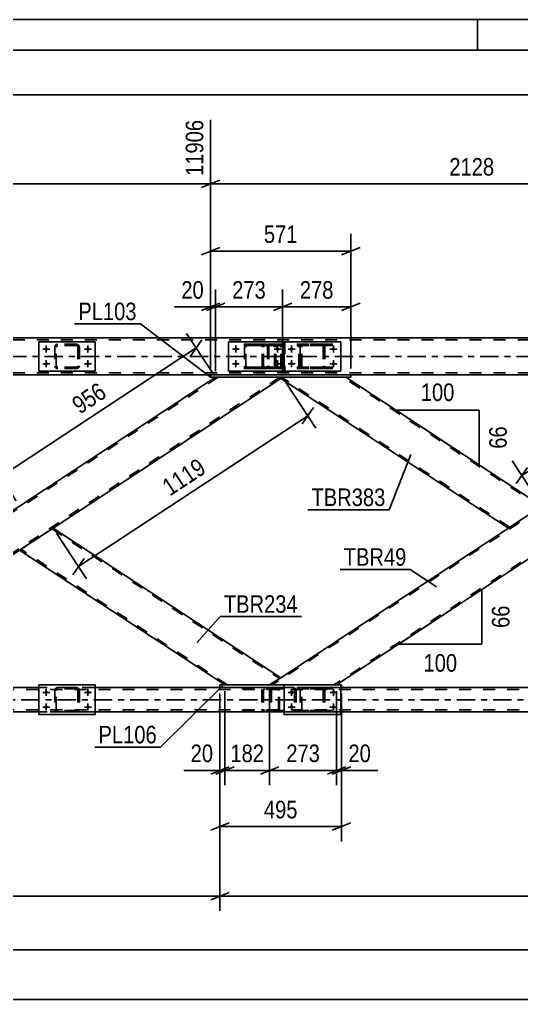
# Model space of a CAD drawing. Header units: millimetres. Extents: x -834 to 355, y -855 to -14.
# Drawn here: x -349.6 to -267.8, y -174.2 to -14.3 of the extents above; entities that cross this region are included whole.
import ezdxf

# ---------------------------------------------------------------- set-up
doc = ezdxf.new("R2010")
doc.units = ezdxf.units.MM
doc.linetypes.add('DXK_LINE_DOT2', pattern=[3.9198, 1.9599, -1.9599])
doc.linetypes.add('DXK_LINE_DOT3', pattern=[5.9187, 2.979, -0.9799, 0.9799, -0.9799])
doc.styles.add('Arial Narrow', font='ARIALN.TTF', dxfattribs={"height": 0.2})

# ---------------------------------------------------------------- blocks, each defined once
blk = doc.blocks.new('Unknown-570384938-1134')
at = {"color": 5, "linetype": 'Continuous'}
for p, q in [((355.05, -14.33), (-833.95, -14.33)), ((-274.95, -19.33), (-274.95, -14.33)), ((350.05, -19.33), (-828.95, -19.33))]:
    blk.add_line(p, q, dxfattribs=at)
blk = doc.blocks.new('Bolt-570384938-11716 - 11708')
at = {"linetype": 'Continuous'}
for points in [[(-314.36, -67.79, -1), (-314.36, -68.35, -1)], [(-307.56, -67.79, -1), (-307.56, -68.35, -1)], [(-314.36, -70.19, -1), (-314.36, -70.75, -1)], [(-307.56, -70.19, -1), (-307.56, -70.75, -1)]]:
    blk.add_hatch(color=1, dxfattribs=at).paths.add_polyline_path(points)
at = {"color": 1, "linetype": 'Continuous'}
for p, q in [((-314.92, -68.07), (-313.8, -68.07)), ((-314.36, -68.63), (-314.36, -67.51)), ((-308.12, -68.07), (-307, -68.07)), ((-307.56, -68.63), (-307.56, -67.51)), ((-314.36, -71.03), (-314.36, -69.91)), ((-307.56, -71.03), (-307.56, -69.91)), ((-314.92, -70.47), (-313.8, -70.47)), ((-308.12, -70.47), (-307, -70.47))]:
    blk.add_line(p, q, dxfattribs=at)
blk = doc.blocks.new('Part-570384938-11855 - 11708')
at = {"color": 7, "linetype": 'DXK_LINE_DOT2'}
for p, q in [((-343.87, -67.75), (-343.84, -67.57)), ((-343.84, -67.57), (-343.87, -67.75)), ((-343.87, -67.75), (-343.87, -70.79)), ((-343.63, -67.75), (-343.62, -67.66)), ((-343.63, -70.79), (-343.63, -67.75)), ((-343.62, -67.66), (-343.56, -67.58)), ((-343.58, -67.31), (-343.39, -67.27)), ((-343.39, -67.27), (-343.58, -67.31)), ((-343.56, -67.58), (-343.49, -67.53)), ((-343.49, -67.53), (-343.39, -67.51)), ((-340.35, -67.27), (-343.39, -67.27)), ((-340.35, -67.51), (-343.39, -67.51)), ((-340.35, -67.27), (-340.17, -67.31)), ((-340.17, -67.31), (-340.35, -67.27)), ((-340.35, -67.51), (-340.26, -67.53)), ((-340.26, -67.53), (-340.18, -67.58)), ((-340.18, -67.58), (-340.13, -67.66)), ((-340.13, -67.66), (-340.11, -67.75)), ((-340.11, -67.75), (-340.11, -70.79)), ((-339.91, -67.57), (-339.87, -67.75)), ((-339.87, -67.75), (-339.91, -67.57)), ((-339.87, -67.75), (-339.87, -70.79)), ((-343.84, -70.97), (-343.87, -70.79)), ((-343.87, -70.79), (-343.84, -70.97)), ((-343.62, -70.88), (-343.63, -70.79)), ((-343.56, -70.96), (-343.62, -70.88)), ((-343.39, -71.27), (-343.58, -71.23)), ((-343.58, -71.23), (-343.39, -71.27)), ((-343.49, -71.01), (-343.56, -70.96)), ((-343.39, -71.03), (-343.49, -71.01)), ((-340.35, -71.03), (-343.39, -71.03)), ((-340.35, -71.27), (-343.39, -71.27)), ((-340.26, -71.01), (-340.35, -71.03)), ((-340.17, -71.23), (-340.35, -71.27)), ((-340.35, -71.27), (-340.17, -71.23)), ((-340.18, -70.96), (-340.26, -71.01)), ((-340.13, -70.88), (-340.18, -70.96)), ((-340.11, -70.79), (-340.13, -70.88)), ((-339.87, -70.79), (-339.91, -70.97)), ((-339.91, -70.97), (-339.87, -70.79))]:
    blk.add_line(p, q, dxfattribs=at)
at = {"color": 7, "linetype": 'DXK_LINE_DOT3'}
blk.add_line((-341.87, -69.27), (-341.87, -69.27), dxfattribs=at)
at = {"color": 7, "linetype": 'DXK_LINE_DOT2'}
for centre, start, end in [((-343.39, -67.75), 112.5, 157.5), ((-343.39, -67.75), 112.5, 157.5), ((-340.35, -67.75), 22.5, 67.5), ((-340.35, -67.75), 22.5, 67.5), ((-343.39, -70.79), 202.5, 247.5), ((-343.39, -70.79), 202.5, 247.5), ((-340.35, -70.79), 292.5, 337.5), ((-340.35, -70.79), 292.5, 337.5)]:
    blk.add_arc(centre, 0.48, start, end, dxfattribs=at)
blk = doc.blocks.new('Bolt-570384938-11729 - 11708')
at = {"linetype": 'Continuous'}
for points in [[(-305.27, -123.79, -1), (-305.27, -124.35, -1)], [(-298.47, -123.79, -1), (-298.47, -124.35, -1)], [(-305.27, -126.19, -1), (-305.27, -126.75, -1)], [(-298.47, -126.19, -1), (-298.47, -126.75, -1)]]:
    blk.add_hatch(color=1, dxfattribs=at).paths.add_polyline_path(points)
at = {"color": 1, "linetype": 'Continuous'}
for p, q in [((-305.83, -124.07), (-304.71, -124.07)), ((-305.27, -124.63), (-305.27, -123.51)), ((-299.03, -124.07), (-297.91, -124.07)), ((-298.47, -124.63), (-298.47, -123.51)), ((-305.27, -127.03), (-305.27, -125.91)), ((-298.47, -127.03), (-298.47, -125.91)), ((-305.83, -126.47), (-304.71, -126.47)), ((-299.03, -126.47), (-297.91, -126.47))]:
    blk.add_line(p, q, dxfattribs=at)
blk = doc.blocks.new('Bolt-570384938-11730 - 11708')
at = {"linetype": 'Continuous'}
for points in [[(-305.27, -67.79, -1), (-305.27, -68.35, -1)], [(-298.47, -67.79, -1), (-298.47, -68.35, -1)], [(-305.27, -70.19, -1), (-305.27, -70.75, -1)], [(-298.47, -70.19, -1), (-298.47, -70.75, -1)]]:
    blk.add_hatch(color=1, dxfattribs=at).paths.add_polyline_path(points)
at = {"color": 1, "linetype": 'Continuous'}
for p, q in [((-305.83, -68.07), (-304.71, -68.07)), ((-305.27, -68.63), (-305.27, -67.51)), ((-299.03, -68.07), (-297.91, -68.07)), ((-298.47, -68.63), (-298.47, -67.51)), ((-305.27, -71.03), (-305.27, -69.91)), ((-298.47, -71.03), (-298.47, -69.91)), ((-305.83, -70.47), (-304.71, -70.47)), ((-299.03, -70.47), (-297.91, -70.47))]:
    blk.add_line(p, q, dxfattribs=at)
blk = doc.blocks.new('Bolt-570384938-11731 - 11708')
at = {"linetype": 'Continuous'}
for points in [[(-345.27, -123.79, -1), (-345.27, -124.35, -1)], [(-338.47, -123.79, -1), (-338.47, -124.35, -1)], [(-345.27, -126.19, -1), (-345.27, -126.75, -1)], [(-338.47, -126.19, -1), (-338.47, -126.75, -1)]]:
    blk.add_hatch(color=1, dxfattribs=at).paths.add_polyline_path(points)
at = {"color": 1, "linetype": 'Continuous'}
for p, q in [((-345.83, -124.07), (-344.71, -124.07)), ((-345.27, -124.63), (-345.27, -123.51)), ((-339.03, -124.07), (-337.91, -124.07)), ((-338.47, -124.63), (-338.47, -123.51)), ((-345.27, -127.03), (-345.27, -125.91)), ((-338.47, -127.03), (-338.47, -125.91)), ((-345.83, -126.47), (-344.71, -126.47)), ((-339.03, -126.47), (-337.91, -126.47))]:
    blk.add_line(p, q, dxfattribs=at)
blk = doc.blocks.new('Bolt-570384938-11732 - 11708')
at = {"linetype": 'Continuous'}
for points in [[(-345.27, -67.79, -1), (-345.27, -68.35, -1)], [(-338.47, -67.79, -1), (-338.47, -68.35, -1)], [(-345.27, -70.19, -1), (-345.27, -70.75, -1)], [(-338.47, -70.19, -1), (-338.47, -70.75, -1)]]:
    blk.add_hatch(color=1, dxfattribs=at).paths.add_polyline_path(points)
at = {"color": 1, "linetype": 'Continuous'}
for p, q in [((-345.83, -68.07), (-344.71, -68.07)), ((-345.27, -68.63), (-345.27, -67.51)), ((-339.03, -68.07), (-337.91, -68.07)), ((-338.47, -68.63), (-338.47, -67.51)), ((-345.27, -71.03), (-345.27, -69.91)), ((-338.47, -71.03), (-338.47, -69.91)), ((-345.83, -70.47), (-344.71, -70.47)), ((-339.03, -70.47), (-337.91, -70.47))]:
    blk.add_line(p, q, dxfattribs=at)
blk = doc.blocks.new('Part-570384938-12213 - 11708')
at = {"color": 7, "linetype": 'DXK_LINE_DOT2'}
for p, q in [((-317.24, -72.67), (-393.55, -122.87)), ((-307.19, -72.67), (-383.51, -122.87)), ((-306.75, -72.67), (-317.67, -72.67)), ((-306.75, -72.67), (-307.04, -72.86)), ((-349.61, -93.68), (-355.07, -97.27)), ((-344.15, -97.27), (-349.61, -100.86)), ((-393.99, -122.87), (-392.18, -121.68)), ((-383.07, -122.87), (-393.99, -122.87))]:
    blk.add_line(p, q, dxfattribs=at)
at = {"color": 2, "linetype": 'Continuous'}
for p, q in [((-317.67, -72.67), (-349.61, -93.68)), ((-307.04, -72.86), (-344.15, -97.27)), ((-355.07, -97.27), (-392.18, -121.68)), ((-349.61, -100.86), (-383.07, -122.87))]:
    blk.add_line(p, q, dxfattribs=at)
blk = doc.blocks.new('Part-570384938-11823 - 11708')
at = {"color": 7, "linetype": 'DXK_LINE_DOT2'}
for p, q in [((-312.96, -67.75), (-312.92, -67.57)), ((-312.92, -67.57), (-312.96, -67.75)), ((-312.96, -67.75), (-312.96, -70.79)), ((-312.72, -67.75), (-312.7, -67.66)), ((-312.72, -70.79), (-312.72, -67.75)), ((-312.7, -67.66), (-312.65, -67.58)), ((-312.66, -67.31), (-312.48, -67.27)), ((-312.48, -67.27), (-312.66, -67.31)), ((-312.65, -67.58), (-312.57, -67.53)), ((-312.57, -67.53), (-312.48, -67.51)), ((-309.44, -67.27), (-312.48, -67.27)), ((-309.44, -67.51), (-312.48, -67.51)), ((-309.44, -67.27), (-309.25, -67.31)), ((-309.25, -67.31), (-309.44, -67.27)), ((-309.44, -67.51), (-309.34, -67.53)), ((-309.34, -67.53), (-309.27, -67.58)), ((-309.27, -67.58), (-309.21, -67.66)), ((-309.21, -67.66), (-309.2, -67.75)), ((-309.2, -67.75), (-309.2, -70.79)), ((-308.99, -67.57), (-308.96, -67.75)), ((-308.96, -67.75), (-308.99, -67.57)), ((-308.96, -67.75), (-308.96, -70.79)), ((-312.92, -70.97), (-312.96, -70.79)), ((-312.96, -70.79), (-312.92, -70.97)), ((-312.7, -70.88), (-312.72, -70.79)), ((-312.65, -70.96), (-312.7, -70.88)), ((-312.48, -71.27), (-312.66, -71.23)), ((-312.66, -71.23), (-312.48, -71.27)), ((-312.57, -71.01), (-312.65, -70.96)), ((-312.48, -71.03), (-312.57, -71.01)), ((-309.44, -71.03), (-312.48, -71.03)), ((-309.44, -71.27), (-312.48, -71.27)), ((-309.34, -71.01), (-309.44, -71.03)), ((-309.25, -71.23), (-309.44, -71.27)), ((-309.44, -71.27), (-309.25, -71.23)), ((-309.27, -70.96), (-309.34, -71.01)), ((-309.21, -70.88), (-309.27, -70.96)), ((-309.2, -70.79), (-309.21, -70.88)), ((-308.96, -70.79), (-308.99, -70.97)), ((-308.99, -70.97), (-308.96, -70.79))]:
    blk.add_line(p, q, dxfattribs=at)
at = {"color": 7, "linetype": 'DXK_LINE_DOT3'}
blk.add_line((-310.96, -69.27), (-310.96, -69.27), dxfattribs=at)
at = {"color": 7, "linetype": 'DXK_LINE_DOT2'}
for centre, start, end in [((-312.48, -67.75), 112.5, 157.5), ((-312.48, -67.75), 112.5, 157.5), ((-309.44, -67.75), 22.5, 67.5), ((-309.44, -67.75), 22.5, 67.5), ((-312.48, -70.79), 202.5, 247.5), ((-312.48, -70.79), 202.5, 247.5), ((-309.44, -70.79), 292.5, 337.5), ((-309.44, -70.79), 292.5, 337.5)]:
    blk.add_arc(centre, 0.48, start, end, dxfattribs=at)
blk = doc.blocks.new('Part-570384938-11849 - 11708')
at = {"color": 7, "linetype": 'DXK_LINE_DOT2'}
for p, q in [((-303.87, -123.75), (-303.84, -123.57)), ((-303.84, -123.57), (-303.87, -123.75)), ((-303.87, -123.75), (-303.87, -126.79)), ((-303.63, -123.75), (-303.62, -123.66)), ((-303.63, -126.79), (-303.63, -123.75)), ((-303.62, -123.66), (-303.56, -123.58)), ((-303.58, -123.31), (-303.39, -123.27)), ((-303.39, -123.27), (-303.58, -123.31)), ((-303.56, -123.58), (-303.49, -123.53)), ((-303.49, -123.53), (-303.39, -123.51)), ((-300.35, -123.27), (-303.39, -123.27)), ((-300.35, -123.51), (-303.39, -123.51)), ((-300.35, -123.27), (-300.17, -123.31)), ((-300.17, -123.31), (-300.35, -123.27)), ((-300.35, -123.51), (-300.26, -123.53)), ((-300.26, -123.53), (-300.18, -123.58)), ((-300.18, -123.58), (-300.13, -123.66)), ((-300.13, -123.66), (-300.11, -123.75)), ((-300.11, -123.75), (-300.11, -126.79)), ((-299.91, -123.57), (-299.87, -123.75)), ((-299.87, -123.75), (-299.91, -123.57)), ((-299.87, -123.75), (-299.87, -126.79)), ((-303.84, -126.97), (-303.87, -126.79)), ((-303.87, -126.79), (-303.84, -126.97)), ((-303.62, -126.88), (-303.63, -126.79)), ((-303.56, -126.96), (-303.62, -126.88)), ((-303.39, -127.27), (-303.58, -127.23)), ((-303.58, -127.23), (-303.39, -127.27)), ((-303.49, -127.01), (-303.56, -126.96)), ((-303.39, -127.03), (-303.49, -127.01)), ((-300.35, -127.03), (-303.39, -127.03)), ((-300.35, -127.27), (-303.39, -127.27)), ((-300.26, -127.01), (-300.35, -127.03)), ((-300.17, -127.23), (-300.35, -127.27)), ((-300.35, -127.27), (-300.17, -127.23)), ((-300.18, -126.96), (-300.26, -127.01)), ((-300.13, -126.88), (-300.18, -126.96)), ((-300.11, -126.79), (-300.13, -126.88)), ((-299.87, -126.79), (-299.91, -126.97)), ((-299.91, -126.97), (-299.87, -126.79))]:
    blk.add_line(p, q, dxfattribs=at)
at = {"color": 7, "linetype": 'DXK_LINE_DOT3'}
blk.add_line((-301.87, -125.27), (-301.87, -125.27), dxfattribs=at)
at = {"color": 7, "linetype": 'DXK_LINE_DOT2'}
for centre, start, end in [((-303.39, -123.75), 112.5, 157.5), ((-303.39, -123.75), 112.5, 157.5), ((-300.35, -123.75), 22.5, 67.5), ((-300.35, -123.75), 22.5, 67.5), ((-303.39, -126.79), 202.5, 247.5), ((-303.39, -126.79), 202.5, 247.5), ((-300.35, -126.79), 292.5, 337.5), ((-300.35, -126.79), 292.5, 337.5)]:
    blk.add_arc(centre, 0.48, start, end, dxfattribs=at)
blk = doc.blocks.new('Part-570384938-11850 - 11708')
at = {"color": 2, "linetype": 'Continuous'}
for p, q in [((-297.27, -122.87), (-306.47, -122.87)), ((-306.47, -127.67), (-306.47, -122.87)), ((-297.27, -122.87), (-297.27, -127.67)), ((-297.27, -127.67), (-306.47, -127.67))]:
    blk.add_line(p, q, dxfattribs=at)
blk = doc.blocks.new('Part-570384938-11851 - 11708')
at = {"color": 7, "linetype": 'DXK_LINE_DOT2'}
for p, q in [((-303.87, -67.75), (-303.84, -67.57)), ((-303.84, -67.57), (-303.87, -67.75)), ((-303.87, -67.75), (-303.87, -70.79)), ((-303.63, -67.75), (-303.62, -67.66)), ((-303.63, -70.79), (-303.63, -67.75)), ((-303.62, -67.66), (-303.56, -67.58)), ((-303.58, -67.31), (-303.39, -67.27)), ((-303.39, -67.27), (-303.58, -67.31)), ((-303.56, -67.58), (-303.49, -67.53)), ((-303.49, -67.53), (-303.39, -67.51)), ((-300.35, -67.27), (-303.39, -67.27)), ((-300.35, -67.51), (-303.39, -67.51)), ((-300.35, -67.27), (-300.17, -67.31)), ((-300.17, -67.31), (-300.35, -67.27)), ((-300.35, -67.51), (-300.26, -67.53)), ((-300.26, -67.53), (-300.18, -67.58)), ((-300.18, -67.58), (-300.13, -67.66)), ((-300.13, -67.66), (-300.11, -67.75)), ((-300.11, -67.75), (-300.11, -70.79)), ((-299.91, -67.57), (-299.87, -67.75)), ((-299.87, -67.75), (-299.91, -67.57)), ((-299.87, -67.75), (-299.87, -70.79)), ((-303.84, -70.97), (-303.87, -70.79)), ((-303.87, -70.79), (-303.84, -70.97)), ((-303.62, -70.88), (-303.63, -70.79)), ((-303.56, -70.96), (-303.62, -70.88)), ((-303.39, -71.27), (-303.58, -71.23)), ((-303.58, -71.23), (-303.39, -71.27)), ((-303.49, -71.01), (-303.56, -70.96)), ((-303.39, -71.03), (-303.49, -71.01)), ((-300.35, -71.03), (-303.39, -71.03)), ((-300.35, -71.27), (-303.39, -71.27)), ((-300.26, -71.01), (-300.35, -71.03)), ((-300.17, -71.23), (-300.35, -71.27)), ((-300.35, -71.27), (-300.17, -71.23)), ((-300.18, -70.96), (-300.26, -71.01)), ((-300.13, -70.88), (-300.18, -70.96)), ((-300.11, -70.79), (-300.13, -70.88)), ((-299.87, -70.79), (-299.91, -70.97)), ((-299.91, -70.97), (-299.87, -70.79))]:
    blk.add_line(p, q, dxfattribs=at)
at = {"color": 7, "linetype": 'DXK_LINE_DOT3'}
blk.add_line((-301.87, -69.27), (-301.87, -69.27), dxfattribs=at)
at = {"color": 7, "linetype": 'DXK_LINE_DOT2'}
for centre, start, end in [((-303.39, -67.75), 112.5, 157.5), ((-303.39, -67.75), 112.5, 157.5), ((-300.35, -67.75), 22.5, 67.5), ((-300.35, -67.75), 22.5, 67.5), ((-303.39, -70.79), 202.5, 247.5), ((-303.39, -70.79), 202.5, 247.5), ((-300.35, -70.79), 292.5, 337.5), ((-300.35, -70.79), 292.5, 337.5)]:
    blk.add_arc(centre, 0.48, start, end, dxfattribs=at)
blk = doc.blocks.new('Part-570384938-11852 - 11708')
at = {"color": 2, "linetype": 'Continuous'}
for p, q in [((-297.27, -66.87), (-306.47, -66.87)), ((-306.47, -71.67), (-306.47, -66.87)), ((-297.27, -66.87), (-297.27, -71.67)), ((-297.27, -71.67), (-306.47, -71.67))]:
    blk.add_line(p, q, dxfattribs=at)
blk = doc.blocks.new('Part-570384938-11853 - 11708')
at = {"color": 7, "linetype": 'DXK_LINE_DOT2'}
for p, q in [((-343.87, -123.75), (-343.84, -123.57)), ((-343.84, -123.57), (-343.87, -123.75)), ((-343.87, -123.75), (-343.87, -126.79)), ((-343.63, -123.75), (-343.62, -123.66)), ((-343.63, -126.79), (-343.63, -123.75)), ((-343.62, -123.66), (-343.56, -123.58)), ((-343.58, -123.31), (-343.39, -123.27)), ((-343.39, -123.27), (-343.58, -123.31)), ((-343.56, -123.58), (-343.49, -123.53)), ((-343.49, -123.53), (-343.39, -123.51)), ((-340.35, -123.27), (-343.39, -123.27)), ((-340.35, -123.51), (-343.39, -123.51)), ((-340.35, -123.27), (-340.17, -123.31)), ((-340.17, -123.31), (-340.35, -123.27)), ((-340.35, -123.51), (-340.26, -123.53)), ((-340.26, -123.53), (-340.18, -123.58)), ((-340.18, -123.58), (-340.13, -123.66)), ((-340.13, -123.66), (-340.11, -123.75)), ((-340.11, -123.75), (-340.11, -126.79)), ((-339.91, -123.57), (-339.87, -123.75)), ((-339.87, -123.75), (-339.91, -123.57)), ((-339.87, -123.75), (-339.87, -126.79)), ((-343.84, -126.97), (-343.87, -126.79)), ((-343.87, -126.79), (-343.84, -126.97)), ((-343.62, -126.88), (-343.63, -126.79)), ((-343.56, -126.96), (-343.62, -126.88)), ((-343.39, -127.27), (-343.58, -127.23)), ((-343.58, -127.23), (-343.39, -127.27)), ((-343.49, -127.01), (-343.56, -126.96)), ((-343.39, -127.03), (-343.49, -127.01)), ((-340.35, -127.03), (-343.39, -127.03)), ((-340.35, -127.27), (-343.39, -127.27)), ((-340.26, -127.01), (-340.35, -127.03)), ((-340.17, -127.23), (-340.35, -127.27)), ((-340.35, -127.27), (-340.17, -127.23)), ((-340.18, -126.96), (-340.26, -127.01)), ((-340.13, -126.88), (-340.18, -126.96)), ((-340.11, -126.79), (-340.13, -126.88)), ((-339.87, -126.79), (-339.91, -126.97)), ((-339.91, -126.97), (-339.87, -126.79))]:
    blk.add_line(p, q, dxfattribs=at)
at = {"color": 7, "linetype": 'DXK_LINE_DOT3'}
blk.add_line((-341.87, -125.27), (-341.87, -125.27), dxfattribs=at)
at = {"color": 7, "linetype": 'DXK_LINE_DOT2'}
for centre, start, end in [((-343.39, -123.75), 112.5, 157.5), ((-343.39, -123.75), 112.5, 157.5), ((-340.35, -123.75), 22.5, 67.5), ((-340.35, -123.75), 22.5, 67.5), ((-343.39, -126.79), 202.5, 247.5), ((-343.39, -126.79), 202.5, 247.5), ((-340.35, -126.79), 292.5, 337.5), ((-340.35, -126.79), 292.5, 337.5)]:
    blk.add_arc(centre, 0.48, start, end, dxfattribs=at)
blk = doc.blocks.new('Part-570384938-11854 - 11708')
at = {"color": 2, "linetype": 'Continuous'}
for p, q in [((-337.27, -122.87), (-346.47, -122.87)), ((-346.47, -127.67), (-346.47, -122.87)), ((-337.27, -122.87), (-337.27, -127.67)), ((-337.27, -127.67), (-346.47, -127.67))]:
    blk.add_line(p, q, dxfattribs=at)
blk = doc.blocks.new('Part-570384938-11905 - 11708')
at = {"color": 7, "linetype": 'DXK_LINE_DOT2'}
for p, q in [((-307.18, -67.27), (-314.63, -67.27)), ((-307.18, -67.51), (-314.63, -67.51)), ((-310.06, -67.57), (-310.09, -67.75)), ((-310.09, -70.79), (-310.09, -67.75)), ((-309.84, -67.75), (-309.82, -67.66)), ((-309.84, -70.79), (-309.84, -67.75)), ((-309.82, -67.66), (-309.77, -67.58)), ((-309.59, -67.27), (-309.78, -67.31)), ((-309.77, -67.58), (-309.69, -67.53)), ((-309.69, -67.53), (-309.59, -67.51)), ((-308.08, -67.51), (-308.08, -67.27)), ((-307.08, -67.31), (-307.18, -67.27)), ((-307.18, -67.51), (-307.13, -67.53)), ((-307.13, -67.53), (-307.09, -67.58)), ((-307.09, -67.58), (-307.06, -67.66)), ((-306.99, -67.41), (-307.08, -67.31)), ((-307.06, -67.66), (-307.05, -67.75)), ((-307.05, -70.79), (-307.05, -67.75)), ((-306.93, -67.57), (-306.99, -67.41)), ((-306.91, -67.75), (-306.93, -67.57)), ((-306.91, -70.79), (-306.91, -67.75)), ((-307.18, -71.03), (-314.63, -71.03)), ((-307.18, -71.27), (-314.63, -71.27)), ((-310.09, -70.79), (-310.06, -70.97)), ((-309.82, -70.88), (-309.84, -70.79)), ((-309.77, -70.96), (-309.82, -70.88)), ((-309.78, -71.23), (-309.59, -71.27)), ((-309.69, -71.01), (-309.77, -70.96)), ((-309.59, -71.03), (-309.69, -71.01)), ((-308.08, -71.27), (-308.08, -71.03)), ((-307.13, -71.01), (-307.18, -71.03)), ((-307.18, -71.27), (-307.08, -71.23)), ((-307.09, -70.96), (-307.13, -71.01)), ((-307.06, -70.88), (-307.09, -70.96)), ((-307.08, -71.23), (-306.99, -71.13)), ((-307.05, -70.79), (-307.06, -70.88)), ((-306.99, -71.13), (-306.93, -70.97)), ((-306.93, -70.97), (-306.91, -70.79))]:
    blk.add_line(p, q, dxfattribs=at)
for centre, start, end in [((-309.61, -67.77), 111.1513, 156.1049), ((-309.61, -70.77), 203.8951, 248.8487)]:
    blk.add_arc(centre, 0.492, start, end, dxfattribs=at)
blk = doc.blocks.new('Part-570384938-11906 - 11708')
at = {"color": 7, "linetype": 'DXK_LINE_DOT2'}
for p, q in [((-308.78, -123.61), (-308.81, -123.75)), ((-308.81, -123.75), (-308.81, -126.79)), ((-308.77, -123.57), (-308.78, -123.61)), ((-308.55, -123.75), (-308.53, -123.66)), ((-308.55, -123.75), (-308.55, -126.79)), ((-308.53, -123.66), (-308.48, -123.58)), ((-308.3, -123.27), (-308.49, -123.31)), ((-308.48, -123.58), (-308.4, -123.53)), ((-308.4, -123.53), (-308.3, -123.51)), ((-298.56, -123.27), (-308.3, -123.27)), ((-298.56, -123.51), (-308.3, -123.51)), ((-304.87, -123.31), (-305.06, -123.27)), ((-305.06, -123.51), (-304.97, -123.53)), ((-304.97, -123.53), (-304.88, -123.58)), ((-304.88, -123.58), (-304.83, -123.66)), ((-304.83, -123.66), (-304.81, -123.75)), ((-304.81, -123.75), (-304.81, -126.79)), ((-304.58, -123.61), (-304.59, -123.57)), ((-304.55, -123.75), (-304.58, -123.61)), ((-304.55, -123.75), (-304.55, -126.79)), ((-308.81, -126.79), (-308.8, -126.86)), ((-308.8, -126.86), (-308.77, -126.97)), ((-308.53, -126.88), (-308.55, -126.79)), ((-308.48, -126.96), (-308.53, -126.88)), ((-308.49, -127.23), (-308.3, -127.27)), ((-308.4, -127.01), (-308.48, -126.96)), ((-308.3, -127.03), (-308.4, -127.01)), ((-298.56, -127.03), (-308.3, -127.03)), ((-298.56, -127.27), (-308.3, -127.27)), ((-304.97, -127.01), (-305.06, -127.03)), ((-305.06, -127.27), (-304.87, -127.23)), ((-304.88, -126.96), (-304.97, -127.01)), ((-304.83, -126.88), (-304.88, -126.96)), ((-304.81, -126.79), (-304.83, -126.88)), ((-304.59, -126.97), (-304.57, -126.86)), ((-304.57, -126.86), (-304.55, -126.79))]:
    blk.add_line(p, q, dxfattribs=at)
for centre, start, end in [((-305.04, -123.77), 24.32, 69.2417), ((-308.32, -126.77), 204.32, 249.2417), ((-305.04, -126.77), 290.7583, 335.68)]:
    blk.add_arc(centre, 0.496, start, end, dxfattribs=at)
blk = doc.blocks.new('Part-570384938-11970 - 11708')
at = {"color": 2, "linetype": 'Continuous'}
for p, q in [((-318.47, -72.27), (-318.47, -72.67)), ((-295.62, -72.27), (-318.47, -72.27)), ((-318.47, -72.67), (-295.62, -72.67)), ((-295.62, -72.67), (-295.62, -72.27))]:
    blk.add_line(p, q, dxfattribs=at)
blk = doc.blocks.new('Part-570384938-11980 - 11708')
at = {"color": 7, "linetype": 'DXK_LINE_DOT2'}
for p, q in [((-307.53, -123.27), (-315.2, -123.27)), ((-307.53, -123.51), (-315.2, -123.51)), ((-310.1, -123.61), (-310.13, -123.75)), ((-310.13, -123.75), (-310.13, -126.79)), ((-310.09, -123.57), (-310.1, -123.61)), ((-309.88, -123.75), (-309.86, -123.66)), ((-309.88, -123.75), (-309.88, -126.79)), ((-309.86, -123.66), (-309.8, -123.58)), ((-309.62, -123.27), (-309.82, -123.31)), ((-309.8, -123.58), (-309.72, -123.53)), ((-309.72, -123.53), (-309.62, -123.51)), ((-308.81, -123.27), (-308.81, -123.51)), ((-307.43, -123.31), (-307.53, -123.27)), ((-307.53, -123.51), (-307.48, -123.53)), ((-307.48, -123.53), (-307.44, -123.58)), ((-307.44, -123.58), (-307.41, -123.66)), ((-307.34, -123.41), (-307.43, -123.31)), ((-307.41, -123.66), (-307.4, -123.75)), ((-307.4, -126.79), (-307.4, -123.75)), ((-307.28, -123.57), (-307.34, -123.41)), ((-307.26, -123.75), (-307.28, -123.57)), ((-307.26, -126.79), (-307.26, -123.75)), ((-307.53, -127.03), (-315.2, -127.03)), ((-307.53, -127.27), (-315.2, -127.27)), ((-310.13, -126.79), (-310.11, -126.86)), ((-310.11, -126.86), (-310.09, -126.97)), ((-309.86, -126.88), (-309.88, -126.79)), ((-309.8, -126.96), (-309.86, -126.88)), ((-309.82, -127.23), (-309.62, -127.27)), ((-309.72, -127.01), (-309.8, -126.96)), ((-309.62, -127.03), (-309.72, -127.01)), ((-308.81, -127.27), (-308.81, -127.03)), ((-307.48, -127.01), (-307.53, -127.03)), ((-307.53, -127.27), (-307.43, -127.23)), ((-307.44, -126.96), (-307.48, -127.01)), ((-307.41, -126.88), (-307.44, -126.96)), ((-307.43, -127.23), (-307.34, -127.13)), ((-307.4, -126.79), (-307.41, -126.88)), ((-307.34, -127.13), (-307.28, -126.97)), ((-307.28, -126.97), (-307.26, -126.79))]:
    blk.add_line(p, q, dxfattribs=at)
blk.add_arc((-309.64, -126.77), 0.492, 203.8494, 248.8059, dxfattribs=at)
blk = doc.blocks.new('Part-570384938-11989 - 11708')
at = {"color": 7, "linetype": 'DXK_LINE_DOT2'}
for p, q in [((-93.99, -66.59), (-754.47, -66.59)), ((-93.99, -71.95), (-754.47, -71.95)), ((-93.99, -72.27), (-744.14, -72.27)), ((-295.62, -72.27), (-318.47, -72.27))]:
    blk.add_line(p, q, dxfattribs=at)
at = {"color": 2, "linetype": 'Continuous'}
for p, q in [((-262.48, -66.27), (-461.6, -66.27)), ((-318.47, -72.27), (-380.75, -72.27)), ((-233.34, -72.27), (-295.62, -72.27))]:
    blk.add_line(p, q, dxfattribs=at)
at = {"color": 7, "linetype": 'DXK_LINE_DOT3'}
blk.add_line((-93.99, -69.27), (-754.47, -69.27), dxfattribs=at)
blk = doc.blocks.new('Part-570384938-12118 - 11708')
at = {"color": 2, "linetype": 'Continuous'}
for p, q in [((-337.27, -66.87), (-346.47, -66.87)), ((-346.47, -71.67), (-346.47, -66.87)), ((-337.27, -66.87), (-337.27, -71.67)), ((-337.27, -71.67), (-346.47, -71.67))]:
    blk.add_line(p, q, dxfattribs=at)
blk = doc.blocks.new('Part-570384938-12112 - 11708')
at = {"color": 7, "linetype": 'DXK_LINE_DOT2'}
for p, q in [((-80.02, -123.59), (-754.47, -123.59)), ((-212, -123.27), (-746.47, -123.27)), ((-337.27, -123.27), (-346.47, -123.27)), ((-297.14, -123.27), (-316.95, -123.27)), ((-80.02, -126.95), (-754.47, -126.95)), ((-80.02, -127.27), (-746.47, -127.27)), ((-337.27, -127.27), (-346.47, -127.27)), ((-297.27, -127.27), (-306.47, -127.27))]:
    blk.add_line(p, q, dxfattribs=at)
at = {"color": 2, "linetype": 'Continuous'}
for p, q in [((-346.47, -123.27), (-377.27, -123.27)), ((-316.95, -123.27), (-337.27, -123.27)), ((-266.47, -123.27), (-297.14, -123.27)), ((-346.47, -127.27), (-377.27, -127.27)), ((-306.47, -127.27), (-337.27, -127.27)), ((-266.47, -127.27), (-297.27, -127.27))]:
    blk.add_line(p, q, dxfattribs=at)
at = {"color": 7, "linetype": 'DXK_LINE_DOT3'}
blk.add_line((-80.02, -125.27), (-754.47, -125.27), dxfattribs=at)
blk = doc.blocks.new('Part-570384938-12089 - 11708')
at = {"color": 2, "linetype": 'Continuous'}
for p, q in [((-306.36, -66.87), (-315.56, -66.87)), ((-315.56, -71.67), (-315.56, -66.87)), ((-306.36, -66.87), (-306.36, -66.87)), ((-306.47, -71.67), (-315.56, -71.67))]:
    blk.add_line(p, q, dxfattribs=at)
at = {"color": 7, "linetype": 'DXK_LINE_DOT2'}
for p, q in [((-306.36, -66.87), (-306.36, -71.67)), ((-306.36, -71.67), (-306.47, -71.67))]:
    blk.add_line(p, q, dxfattribs=at)
blk = doc.blocks.new('Part-570384938-12097 - 11708')
at = {"color": 2, "linetype": 'Continuous'}
for p, q in [((-316.95, -122.87), (-316.95, -123.27)), ((-306.47, -122.87), (-316.95, -122.87)), ((-297.27, -122.87), (-297.14, -122.87)), ((-297.14, -122.87), (-297.14, -123.27)), ((-306.47, -123.27), (-316.95, -123.27)), ((-297.14, -123.27), (-297.27, -123.27))]:
    blk.add_line(p, q, dxfattribs=at)
at = {"color": 7, "linetype": 'DXK_LINE_DOT2'}
for p, q in [((-297.27, -122.87), (-306.47, -122.87)), ((-297.27, -123.27), (-306.47, -123.27))]:
    blk.add_line(p, q, dxfattribs=at)
blk = doc.blocks.new('Part-570384938-12179 - 11708')
at = {"color": 7, "linetype": 'DXK_LINE_DOT2'}
for p, q in [((-308.04, -67.57), (-308.08, -67.75)), ((-308.08, -70.79), (-308.08, -67.75)), ((-307.83, -67.75), (-307.81, -67.66)), ((-307.83, -70.79), (-307.83, -67.75)), ((-307.81, -67.66), (-307.75, -67.58)), ((-307.57, -67.27), (-307.77, -67.31)), ((-307.75, -67.58), (-307.67, -67.53)), ((-307.67, -67.53), (-307.57, -67.51)), ((-298.56, -67.27), (-307.57, -67.27)), ((-298.56, -67.51), (-307.57, -67.51)), ((-304.14, -67.31), (-304.34, -67.27)), ((-304.34, -67.51), (-304.24, -67.53)), ((-304.24, -67.53), (-304.15, -67.58)), ((-304.15, -67.58), (-304.1, -67.66)), ((-304.1, -67.66), (-304.08, -67.75)), ((-304.08, -70.79), (-304.08, -67.75)), ((-303.82, -67.75), (-303.86, -67.57)), ((-303.82, -70.79), (-303.82, -67.75)), ((-308.08, -70.79), (-308.04, -70.97)), ((-307.81, -70.88), (-307.83, -70.79)), ((-307.75, -70.96), (-307.81, -70.88)), ((-307.77, -71.23), (-307.57, -71.27)), ((-307.67, -71.01), (-307.75, -70.96)), ((-307.57, -71.03), (-307.67, -71.01)), ((-298.56, -71.03), (-307.57, -71.03)), ((-298.56, -71.27), (-307.57, -71.27)), ((-304.24, -71.01), (-304.34, -71.03)), ((-304.34, -71.27), (-304.14, -71.23)), ((-304.15, -70.96), (-304.24, -71.01)), ((-304.1, -70.88), (-304.15, -70.96)), ((-304.08, -70.79), (-304.1, -70.88)), ((-303.86, -70.97), (-303.82, -70.79))]:
    blk.add_line(p, q, dxfattribs=at)
for centre, start, end in [((-307.59, -67.77), 110.7583, 155.68), ((-304.32, -67.77), 24.32, 69.2417), ((-307.59, -70.77), 204.32, 249.2417), ((-304.32, -70.77), 290.7583, 335.68)]:
    blk.add_arc(centre, 0.496, start, end, dxfattribs=at)
blk = doc.blocks.new('Part-570384938-12220 - 11708')
at = {"color": 2, "linetype": 'Continuous'}
for p, q in [((-344.15, -97.27), (-349.61, -100.86)), ((-307.04, -121.68), (-344.15, -97.27)), ((-316.15, -122.87), (-349.61, -100.86)), ((-307.08, -121.7), (-308.85, -122.87)), ((-307.04, -121.68), (-307.08, -121.7))]:
    blk.add_line(p, q, dxfattribs=at)
at = {"color": 7, "linetype": 'DXK_LINE_DOT2'}
for p, q in [((-344.37, -97.41), (-307.26, -121.82)), ((-349.39, -100.72), (-349.38, -100.71)), ((-315.72, -122.87), (-349.39, -100.72)), ((-308.85, -122.87), (-316.15, -122.87)), ((-307.26, -121.82), (-307.48, -121.97)), ((-307.04, -121.68), (-307.04, -121.68))]:
    blk.add_line(p, q, dxfattribs=at)
blk = doc.blocks.new('Part-570384938-12248 - 11708')
at = {"color": 7, "linetype": 'DXK_LINE_DOT2'}
for p, q in [((-232.1, -72.67), (-308.42, -122.87)), ((-222.06, -72.67), (-298.37, -122.87)), ((-221.62, -72.67), (-232.54, -72.67)), ((-221.62, -72.67), (-221.91, -72.86)), ((-264.48, -93.68), (-269.94, -97.27)), ((-259.02, -97.27), (-264.48, -100.86)), ((-308.85, -122.87), (-307.04, -121.68)), ((-297.94, -122.87), (-308.85, -122.87))]:
    blk.add_line(p, q, dxfattribs=at)
at = {"color": 2, "linetype": 'Continuous'}
for p, q in [((-232.54, -72.67), (-264.48, -93.68)), ((-221.91, -72.86), (-259.02, -97.27)), ((-269.94, -97.27), (-307.04, -121.68)), ((-264.48, -100.86), (-297.94, -122.87))]:
    blk.add_line(p, q, dxfattribs=at)
blk = doc.blocks.new('Part-570384938-12275 - 11708')
at = {"color": 2, "linetype": 'Continuous'}
for p, q in [((-307.04, -72.86), (-307.01, -72.84)), ((-269.94, -97.27), (-307.04, -72.86)), ((-307.01, -72.84), (-306.75, -72.67)), ((-306.77, -72.67), (-306.81, -72.71)), ((-264.48, -93.68), (-296.42, -72.67)), ((-264.51, -93.7), (-269.94, -97.27)), ((-264.48, -93.68), (-264.51, -93.7))]:
    blk.add_line(p, q, dxfattribs=at)
at = {"color": 7, "linetype": 'DXK_LINE_DOT2'}
for p, q in [((-307.01, -72.84), (-307.04, -72.86)), ((-269.72, -97.13), (-306.83, -72.72)), ((-296.42, -72.67), (-306.77, -72.67)), ((-264.7, -93.82), (-296.85, -72.67)), ((-264.48, -93.68), (-264.48, -93.68))]:
    blk.add_line(p, q, dxfattribs=at)
blk = doc.blocks.new('StraightDimension-570384938-12586 - 11708')
at = {"color": 7, "linetype": 'Continuous'}
blk.add_line((-793.9, -166.06), (-80.02, -166.06), dxfattribs=at)
blk = doc.blocks.new('StraightDimension-570384938-34461 - 11708')
at = {"color": 7, "linetype": 'Continuous'}
for p, q in [((-316.15, -123.87), (-316.15, -139.2)), ((-308.85, -123.87), (-308.85, -139.2)), ((-317.65, -137.4), (-314.65, -136.2)), ((-316.15, -136.8), (-308.85, -136.8)), ((-307.35, -136.2), (-310.35, -137.4))]:
    blk.add_line(p, q, dxfattribs=at)
at = {"color": 0}
blk.add_wipeout([(-309.16, -136.05), (-309.16, -131.85), (-315.85, -131.85), (-315.85, -136.05)], dxfattribs=at)
at = {"color": 3, "style": 'Arial Narrow'}
blk.add_text('182', height=2.863, dxfattribs=at).set_placement((-315.25, -135.45))
blk = doc.blocks.new('StraightDimension-570384938-13522 - 11708')
at = {"color": 7, "linetype": 'Continuous'}
for p, q in [((-318.47, -71.27), (-318.47, -58.36)), ((-317.67, -71.67), (-317.67, -58.36)), ((-319.97, -61.81), (-316.97, -60.61)), ((-316.17, -60.61), (-319.17, -61.81)), ((-318.47, -61.21), (-317.67, -61.21))]:
    blk.add_line(p, q, dxfattribs=at)
at = {"color": 0}
blk.add_wipeout([(-319, -60.46), (-319, -56.26), (-323.85, -56.26), (-323.85, -60.46)], dxfattribs=at)
at = {"color": 7, "linetype": 'Continuous'}
blk.add_line((-318.47, -61.21), (-324.38, -61.21), dxfattribs=at)
blk.add_line((-318.47, -61.21), (-324.38, -61.21), dxfattribs=at)
at = {"color": 3, "style": 'Arial Narrow'}
blk.add_text('20', height=2.863, dxfattribs=at).set_placement((-323.25, -59.86))
blk = doc.blocks.new('AngleDimension-570384938-12448 - 11708')
at = {"color": 7, "linetype": 'Continuous'}
for p, q in [((-314.16, -77.54), (-358.52, -106.72)), ((-358.52, -106.72), (-372.06, -115.63)), ((-358.52, -106.72), (-358.52, -115.63)), ((-358.52, -115.63), (-372.06, -115.63))]:
    blk.add_line(p, q, dxfattribs=at)
at = {"color": 0}
for points in [[(-353.42, -108.75), (-357.62, -108.75), (-357.62, -113.6), (-353.42, -113.6)], [(-361.95, -120.73), (-361.95, -116.53), (-368.63, -116.53), (-368.63, -120.73)]]:
    blk.add_wipeout(points, dxfattribs=at)
at = {"color": 3, "style": 'Arial Narrow'}
blk.add_text('66', height=2.863, rotation=90.0002, dxfattribs=at).set_placement((-354.02, -113))
blk.add_text('100', height=2.863, dxfattribs=at).set_placement((-368.03, -120.13))
blk = doc.blocks.new('StraightDimension-570384938-34462 - 11708')
at = {"color": 7, "linetype": 'Continuous'}
for p, q in [((-316.95, -124.27), (-316.95, -139.2)), ((-316.15, -123.87), (-316.15, -139.2)), ((-318.45, -137.4), (-315.45, -136.2)), ((-314.65, -136.2), (-317.65, -137.4)), ((-316.95, -136.8), (-316.15, -136.8))]:
    blk.add_line(p, q, dxfattribs=at)
at = {"color": 0}
blk.add_wipeout([(-317.48, -136.05), (-317.48, -131.85), (-322.33, -131.85), (-322.33, -136.05)], dxfattribs=at)
at = {"color": 7, "linetype": 'Continuous'}
blk.add_line((-316.95, -136.8), (-322.86, -136.8), dxfattribs=at)
blk.add_line((-316.95, -136.8), (-322.86, -136.8), dxfattribs=at)
at = {"color": 3, "style": 'Arial Narrow'}
blk.add_text('20', height=2.863, dxfattribs=at).set_placement((-321.73, -135.45))
blk = doc.blocks.new('StraightDimension-570384938-34812 - 11708')
at = {"color": 7, "linetype": 'Continuous'}
for p, q in [((-233.09, -71.83), (-237.38, -65.32)), ((-236.73, -69.02), (-234.89, -66.37)), ((-267.75, -88.71), (-235.81, -67.7)), ((-265.03, -92.84), (-269.31, -86.33)), ((-266.83, -87.38), (-268.67, -90.03))]:
    blk.add_line(p, q, dxfattribs=at)
at = {"color": 0}
blk.add_wipeout([(-249.4, -75.74), (-251.71, -72.23), (-257.29, -75.9), (-254.98, -79.41)], dxfattribs=at)
at = {"color": 3, "style": 'Arial Narrow'}
blk.add_text('956', height=2.863, rotation=33.3347, dxfattribs=at).set_placement((-254.81, -78.58))
blk = doc.blocks.new('StraightDimension-570384938-34945 - 11708')
at = {"color": 7, "linetype": 'Continuous'}
for p, q in [((-318.47, -71.27), (-318.47, -30.69)), ((-233.34, -71.27), (-233.34, -30.69)), ((-316.97, -40.53), (-319.97, -41.73)), ((-318.47, -41.13), (-233.34, -41.13)), ((-234.84, -41.73), (-231.84, -40.53))]:
    blk.add_line(p, q, dxfattribs=at)
at = {"color": 0, "linetype": 'Continuous'}
blk.add_wipeout([(-233.94, -30.09), (-238.14, -30.09), (-238.14, -40.43), (-233.94, -40.43)], dxfattribs=at)
at = {"color": 0}
blk.add_wipeout([(-271.65, -40.38), (-271.65, -36.18), (-280.16, -36.18), (-280.16, -40.38)], dxfattribs=at)
at = {"color": 3, "linetype": 'Continuous', "style": 'Arial Narrow'}
blk.add_text('14034', height=2.863, rotation=90.0002, dxfattribs=at).set_placement((-234.54, -39.83))
at = {"color": 3, "style": 'Arial Narrow'}
blk.add_text('2128', height=2.863, dxfattribs=at).set_placement((-279.56, -39.78))
blk = doc.blocks.new('StraightDimension-570384938-12689 - 11708')
at = {"color": 7, "linetype": 'Continuous'}
for p, q in [((-402.09, -124.27), (-402.09, -159.73)), ((-316.95, -124.27), (-316.95, -159.73)), ((-400.59, -156.73), (-403.59, -157.93)), ((-402.09, -157.33), (-316.95, -157.33)), ((-318.45, -157.93), (-315.45, -156.73))]:
    blk.add_line(p, q, dxfattribs=at)
at = {"color": 0}
blk.add_wipeout([(-355.26, -156.58), (-355.26, -152.38), (-363.78, -152.38), (-363.78, -156.58)], dxfattribs=at)
at = {"color": 3, "style": 'Arial Narrow'}
blk.add_text('2128', height=2.863, dxfattribs=at).set_placement((-363.18, -155.98))
blk = doc.blocks.new('StraightDimension-570384938-13530 - 11708')
at = {"color": 7, "linetype": 'Continuous'}
for p, q in [((-317.67, -71.67), (-317.67, -58.36)), ((-306.75, -71.67), (-306.75, -58.36)), ((-319.17, -61.81), (-316.17, -60.61)), ((-305.25, -60.61), (-308.25, -61.81)), ((-317.67, -61.21), (-306.75, -61.21))]:
    blk.add_line(p, q, dxfattribs=at)
at = {"color": 0}
blk.add_wipeout([(-308.87, -60.46), (-308.87, -56.26), (-315.56, -56.26), (-315.56, -60.46)], dxfattribs=at)
at = {"color": 3, "style": 'Arial Narrow'}
blk.add_text('273', height=2.863, dxfattribs=at).set_placement((-314.96, -59.86))
blk = doc.blocks.new('StraightDimension-570384938-12301 - 11708')
at = {"color": 7, "linetype": 'Continuous'}
for p, q in [((-306.2, -73.51), (-301.3, -80.96)), ((-303.54, -80.29), (-301.69, -77.63)), ((-340.02, -103.56), (-302.62, -78.96)), ((-343.6, -98.11), (-338.7, -105.56)), ((-339.09, -102.23), (-340.94, -104.89))]:
    blk.add_line(p, q, dxfattribs=at)
at = {"color": 0}
blk.add_wipeout([(-318.17, -88.29), (-320.48, -84.79), (-327.59, -89.46), (-325.28, -92.97)], dxfattribs=at)
at = {"color": 3, "style": 'Arial Narrow'}
blk.add_text('1119', height=2.863, rotation=33.3347, dxfattribs=at).set_placement((-325.11, -92.14))
blk = doc.blocks.new('StraightDimension-570384938-13511 - 11708')
at = {"color": 7, "linetype": 'Continuous'}
for p, q in [((-318.47, -71.27), (-318.47, -49.26)), ((-295.62, -71.27), (-295.62, -49.26)), ((-316.97, -51.51), (-319.97, -52.71)), ((-318.47, -52.11), (-295.62, -52.11)), ((-297.12, -52.71), (-294.12, -51.51))]:
    blk.add_line(p, q, dxfattribs=at)
at = {"color": 0}
blk.add_wipeout([(-303.7, -51.36), (-303.7, -47.16), (-310.39, -47.16), (-310.39, -51.36)], dxfattribs=at)
at = {"color": 3, "style": 'Arial Narrow'}
blk.add_text('571', height=2.863, dxfattribs=at).set_placement((-309.79, -50.76))
blk = doc.blocks.new('StraightDimension-570384938-12660 - 11708')
at = {"color": 7, "linetype": 'Continuous'}
blk.add_line((-794.54, -174.16), (-79.38, -174.16), dxfattribs=at)
blk = doc.blocks.new('StraightDimension-570384938-12679 - 11708')
at = {"color": 7, "linetype": 'Continuous'}
for p, q in [((-316.95, -124.27), (-316.95, -159.73)), ((-315.45, -156.73), (-318.45, -157.93)), ((-316.95, -157.33), (-146.68, -157.33))]:
    blk.add_line(p, q, dxfattribs=at)
blk = doc.blocks.new('StraightDimension-570384938-12998 - 11708')
at = {"color": 7, "linetype": 'Continuous'}
blk.add_line((-791.19, -26.62), (-93.19, -26.62), dxfattribs=at)
blk = doc.blocks.new('StraightDimension-570384938-13199 - 11708')
at = {"color": 7, "linetype": 'Continuous'}
for p, q in [((-316.95, -124.27), (-316.95, -148.38)), ((-297.14, -124.27), (-297.14, -148.38)), ((-315.45, -145.38), (-318.45, -146.58)), ((-298.64, -146.58), (-295.64, -145.38)), ((-316.95, -145.98), (-297.14, -145.98))]:
    blk.add_line(p, q, dxfattribs=at)
at = {"color": 0}
blk.add_wipeout([(-303.7, -145.23), (-303.7, -141.03), (-310.39, -141.03), (-310.39, -145.23)], dxfattribs=at)
at = {"color": 3, "style": 'Arial Narrow'}
blk.add_text('495', height=2.863, dxfattribs=at).set_placement((-309.79, -144.63))
blk = doc.blocks.new('StraightDimension-570384938-13350 - 11708')
at = {"color": 7, "linetype": 'Continuous'}
for p, q in [((-318.22, -71.83), (-322.38, -65.52)), ((-321.73, -69.22), (-319.89, -66.57)), ((-352.75, -88.91), (-320.81, -67.9)), ((-350.16, -92.84), (-354.32, -86.53)), ((-351.83, -87.58), (-353.67, -90.23))]:
    blk.add_line(p, q, dxfattribs=at)
at = {"color": 0}
blk.add_wipeout([(-334.4, -75.94), (-336.71, -72.43), (-342.29, -76.1), (-339.98, -79.61)], dxfattribs=at)
at = {"color": 3, "style": 'Arial Narrow'}
blk.add_text('956', height=2.863, rotation=33.3347, dxfattribs=at).set_placement((-339.81, -78.78))
blk = doc.blocks.new('StraightDimension-570384938-13538 - 11708')
at = {"color": 7, "linetype": 'Continuous'}
for p, q in [((-306.75, -71.67), (-306.75, -58.36)), ((-295.62, -71.27), (-295.62, -58.36)), ((-308.25, -61.81), (-305.25, -60.61)), ((-294.12, -60.61), (-297.12, -61.81)), ((-306.75, -61.21), (-295.62, -61.21))]:
    blk.add_line(p, q, dxfattribs=at)
at = {"color": 0}
blk.add_wipeout([(-297.84, -60.46), (-297.84, -56.26), (-304.53, -56.26), (-304.53, -60.46)], dxfattribs=at)
at = {"color": 3, "style": 'Arial Narrow'}
blk.add_text('278', height=2.863, dxfattribs=at).set_placement((-303.93, -59.86))
blk = doc.blocks.new('StraightDimension-570384938-34459 - 11708')
at = {"color": 7, "linetype": 'Continuous'}
for p, q in [((-297.94, -123.87), (-297.94, -139.2)), ((-297.14, -124.27), (-297.14, -139.2)), ((-299.44, -137.4), (-296.44, -136.2)), ((-295.64, -136.2), (-298.64, -137.4)), ((-297.94, -136.8), (-297.14, -136.8))]:
    blk.add_line(p, q, dxfattribs=at)
at = {"color": 0}
blk.add_wipeout([(-291.75, -136.05), (-291.75, -131.85), (-296.61, -131.85), (-296.61, -136.05)], dxfattribs=at)
at = {"color": 7, "linetype": 'Continuous'}
blk.add_line((-297.14, -136.8), (-291.23, -136.8), dxfattribs=at)
blk.add_line((-297.14, -136.8), (-291.23, -136.8), dxfattribs=at)
at = {"color": 3, "style": 'Arial Narrow'}
blk.add_text('20', height=2.863, dxfattribs=at).set_placement((-296.01, -135.45))
blk = doc.blocks.new('StraightDimension-570384938-34460 - 11708')
at = {"color": 7, "linetype": 'Continuous'}
for p, q in [((-308.85, -123.87), (-308.85, -139.2)), ((-297.94, -123.87), (-297.94, -139.2)), ((-310.35, -137.4), (-307.35, -136.2)), ((-308.85, -136.8), (-297.94, -136.8)), ((-296.44, -136.2), (-299.44, -137.4))]:
    blk.add_line(p, q, dxfattribs=at)
at = {"color": 0}
blk.add_wipeout([(-300.05, -136.05), (-300.05, -131.85), (-306.74, -131.85), (-306.74, -136.05)], dxfattribs=at)
at = {"color": 3, "style": 'Arial Narrow'}
blk.add_text('273', height=2.863, dxfattribs=at).set_placement((-306.14, -135.45))
blk = doc.blocks.new('AngleDimension-570384938-34840 - 11708')
at = {"color": 7, "linetype": 'Continuous'}
for p, q in [((-286.74, -79.04), (-288.23, -78.05)), ((-274.7, -78.05), (-288.23, -78.05)), ((-274.7, -86.96), (-288.23, -78.05)), ((-274.7, -86.96), (-274.7, -78.05))]:
    blk.add_line(p, q, dxfattribs=at)
at = {"color": 0}
for points in [[(-278.12, -77.15), (-278.12, -72.95), (-284.81, -72.95), (-284.81, -77.15)], [(-269.6, -80.08), (-273.8, -80.08), (-273.8, -84.93), (-269.6, -84.93)]]:
    blk.add_wipeout(points, dxfattribs=at)
at = {"color": 3, "style": 'Arial Narrow'}
blk.add_text('100', height=2.863, dxfattribs=at).set_placement((-284.21, -76.55))
blk.add_text('66', height=2.863, rotation=90.0002, dxfattribs=at).set_placement((-270.2, -84.33))
blk = doc.blocks.new('AngleDimension-570384938-34855 - 11708')
at = {"color": 7, "linetype": 'Continuous'}
for p, q in [((-274.26, -107.29), (-287.79, -116.2)), ((-274.26, -107.29), (-274.26, -116.2)), ((-284.92, -114.31), (-287.79, -116.2)), ((-274.26, -116.2), (-287.79, -116.2))]:
    blk.add_line(p, q, dxfattribs=at)
at = {"color": 0}
for points in [[(-269.16, -109.32), (-273.36, -109.32), (-273.36, -114.17), (-269.16, -114.17)], [(-277.68, -121.3), (-277.68, -117.1), (-284.37, -117.1), (-284.37, -121.3)]]:
    blk.add_wipeout(points, dxfattribs=at)
at = {"color": 3, "style": 'Arial Narrow'}
blk.add_text('66', height=2.863, rotation=90.0002, dxfattribs=at).set_placement((-269.76, -113.57))
blk.add_text('100', height=2.863, dxfattribs=at).set_placement((-283.77, -120.7))
blk = doc.blocks.new('StraightDimension-570384938-34946 - 11708')
at = {"color": 7, "linetype": 'Continuous'}
for p, q in [((-318.47, -71.27), (-318.47, -30.69)), ((-403.61, -71.27), (-403.61, -32.52)), ((-402.11, -40.53), (-405.11, -41.73)), ((-403.61, -41.13), (-318.47, -41.13)), ((-319.97, -41.73), (-316.97, -40.53))]:
    blk.add_line(p, q, dxfattribs=at)
at = {"color": 0, "linetype": 'Continuous'}
blk.add_wipeout([(-319.07, -30.09), (-323.27, -30.09), (-323.27, -40.43), (-319.07, -40.43)], dxfattribs=at)
at = {"color": 0}
blk.add_wipeout([(-356.78, -40.38), (-356.78, -36.18), (-365.3, -36.18), (-365.3, -40.38)], dxfattribs=at)
at = {"color": 3, "linetype": 'Continuous', "style": 'Arial Narrow'}
blk.add_text('11906', height=2.863, rotation=90.0002, dxfattribs=at).set_placement((-319.67, -39.83))
at = {"color": 3, "style": 'Arial Narrow'}
blk.add_text('2128', height=2.863, dxfattribs=at).set_placement((-364.7, -39.78))
blk = doc.blocks.new('Mark-570384938-12216 - 11708')
at = {"color": 0}
blk.add_wipeout([(-304.27, -111.1), (-304.27, -108.1), (-316.32, -108.1), (-316.32, -111.1)], dxfattribs=at)
blk.add_wipeout([(-304.27, -111.1), (-304.27, -108.1), (-316.32, -108.1), (-316.32, -111.1)], dxfattribs=at)
at = {"color": 30, "linetype": 'Continuous'}
for p, q in [((-320.74, -115.98), (-316.92, -111.7)), ((-316.92, -111.7), (-303.67, -111.7))]:
    blk.add_line(p, q, dxfattribs=at)
at = {"color": 3, "style": 'Arial Narrow'}
blk.add_text('TBR234', height=2.863, dxfattribs=at).set_placement((-316.32, -111.1))
blk = doc.blocks.new('Mark-570384938-12244 - 11708')
at = {"color": 0}
blk.add_wipeout([(-286.55, -103.42), (-286.55, -100.42), (-296.78, -100.42), (-296.78, -103.42)], dxfattribs=at)
blk.add_wipeout([(-286.55, -103.42), (-286.55, -100.42), (-296.78, -100.42), (-296.78, -103.42)], dxfattribs=at)
at = {"color": 30, "linetype": 'Continuous'}
for p in [(-297.38, -104.02), (-281.63, -106.88)]:
    blk.add_line(p, (-285.95, -104.02), dxfattribs=at)
at = {"color": 3, "style": 'Arial Narrow'}
blk.add_text('TBR49', height=2.863, dxfattribs=at).set_placement((-296.78, -103.42))
blk = doc.blocks.new('Mark-570384938-12271 - 11708')
at = {"color": 0}
blk.add_wipeout([(-289.98, -93.68), (-289.98, -90.68), (-302.03, -90.68), (-302.03, -93.68)], dxfattribs=at)
blk.add_wipeout([(-289.98, -93.68), (-289.98, -90.68), (-302.03, -90.68), (-302.03, -93.68)], dxfattribs=at)
at = {"color": 30, "linetype": 'Continuous'}
for p in [(-285.82, -85.3), (-302.63, -94.28)]:
    blk.add_line(p, (-289.38, -94.28), dxfattribs=at)
at = {"color": 3, "style": 'Arial Narrow'}
blk.add_text('TBR383', height=2.863, dxfattribs=at).set_placement((-302.03, -93.68))
blk = doc.blocks.new('Mark-570384938-35100 - 11708')
at = {"color": 0}
blk.add_wipeout([(-330.53, -63.36), (-330.53, -60.36), (-340.04, -60.36), (-340.04, -63.36)], dxfattribs=at)
blk.add_wipeout([(-330.53, -63.36), (-330.53, -60.36), (-340.04, -60.36), (-340.04, -63.36)], dxfattribs=at)
at = {"color": 30, "linetype": 'Continuous'}
for p in [(-340.64, -63.96), (-318.47, -72.67)]:
    blk.add_line(p, (-329.93, -63.96), dxfattribs=at)
at = {"color": 3, "style": 'Arial Narrow'}
blk.add_text('PL103', height=2.863, dxfattribs=at).set_placement((-340.04, -63.36))
blk = doc.blocks.new('Mark-570384938-35136 - 11708')
at = {"color": 0}
blk.add_wipeout([(-327.24, -132.4), (-327.24, -129.4), (-336.75, -129.4), (-336.75, -132.4)], dxfattribs=at)
blk.add_wipeout([(-327.24, -132.4), (-327.24, -129.4), (-336.75, -129.4), (-336.75, -132.4)], dxfattribs=at)
at = {"color": 30, "linetype": 'Continuous'}
for p in [(-316.56, -123.03), (-337.35, -133)]:
    blk.add_line(p, (-326.64, -133), dxfattribs=at)
at = {"color": 3, "style": 'Arial Narrow'}
blk.add_text('PL106', height=2.863, dxfattribs=at).set_placement((-336.75, -132.4))

msp = doc.modelspace()

# ---------------------------------------------------------------- block references
for name in ['Unknown-570384938-1134', 'Part-570384938-11989 - 11708', 'Part-570384938-12118 - 11708', 'Part-570384938-12089 - 11708', 'Part-570384938-11852 - 11708', 'Bolt-570384938-11732 - 11708', 'Part-570384938-11855 - 11708', 'Bolt-570384938-11716 - 11708', 'Part-570384938-11905 - 11708', 'Part-570384938-11823 - 11708', 'Part-570384938-12179 - 11708', 'Bolt-570384938-11730 - 11708', 'Part-570384938-11851 - 11708', 'Part-570384938-12213 - 11708', 'Part-570384938-11970 - 11708', 'Part-570384938-12248 - 11708', 'Part-570384938-12275 - 11708', 'Part-570384938-12220 - 11708', 'Part-570384938-11854 - 11708', 'Part-570384938-12097 - 11708', 'Part-570384938-11850 - 11708', 'Part-570384938-12112 - 11708', 'Bolt-570384938-11731 - 11708', 'Part-570384938-11853 - 11708', 'Part-570384938-11980 - 11708', 'Part-570384938-11906 - 11708', 'Bolt-570384938-11729 - 11708', 'Part-570384938-11849 - 11708']:
    msp.add_blockref(name, (0, 0))

# ---------------------------------------------------------------- next in the draw order: block references
for name in ['StraightDimension-570384938-13522 - 11708', 'StraightDimension-570384938-34812 - 11708', 'AngleDimension-570384938-12448 - 11708', 'AngleDimension-570384938-34855 - 11708', 'StraightDimension-570384938-12586 - 11708']:
    msp.add_blockref(name, (0, 0))

# ---------------------------------------------------------------- next in the draw order: block references
for name in ['StraightDimension-570384938-34945 - 11708', 'StraightDimension-570384938-12301 - 11708', 'AngleDimension-570384938-34840 - 11708', 'Mark-570384938-12244 - 11708', 'Mark-570384938-12216 - 11708', 'StraightDimension-570384938-34461 - 11708']:
    msp.add_blockref(name, (0, 0))

# ---------------------------------------------------------------- next in the draw order: block references
for name in ['StraightDimension-570384938-13530 - 11708', 'Mark-570384938-12271 - 11708', 'StraightDimension-570384938-34462 - 11708']:
    msp.add_blockref(name, (0, 0))

# ---------------------------------------------------------------- next in the draw order: block references
for name in ['StraightDimension-570384938-13511 - 11708', 'StraightDimension-570384938-12689 - 11708']:
    msp.add_blockref(name, (0, 0))

# ---------------------------------------------------------------- next in the draw order: block references
for name in ['StraightDimension-570384938-12998 - 11708', 'StraightDimension-570384938-13350 - 11708', 'StraightDimension-570384938-12660 - 11708']:
    msp.add_blockref(name, (0, 0))

# ---------------------------------------------------------------- next in the draw order: block references
for name in ['StraightDimension-570384938-34946 - 11708', 'StraightDimension-570384938-13538 - 11708', 'StraightDimension-570384938-12679 - 11708']:
    msp.add_blockref(name, (0, 0))

# ---------------------------------------------------------------- next in the draw order: block references
for name in ['Mark-570384938-35100 - 11708', 'StraightDimension-570384938-13199 - 11708']:
    msp.add_blockref(name, (0, 0))

# ---------------------------------------------------------------- next in the draw order: block references
for name in ['Mark-570384938-35136 - 11708', 'StraightDimension-570384938-34459 - 11708']:
    msp.add_blockref(name, (0, 0))

# ---------------------------------------------------------------- next in the draw order: block references
msp.add_blockref('StraightDimension-570384938-34460 - 11708', (0, 0))

doc.saveas('drawing.dxf')
